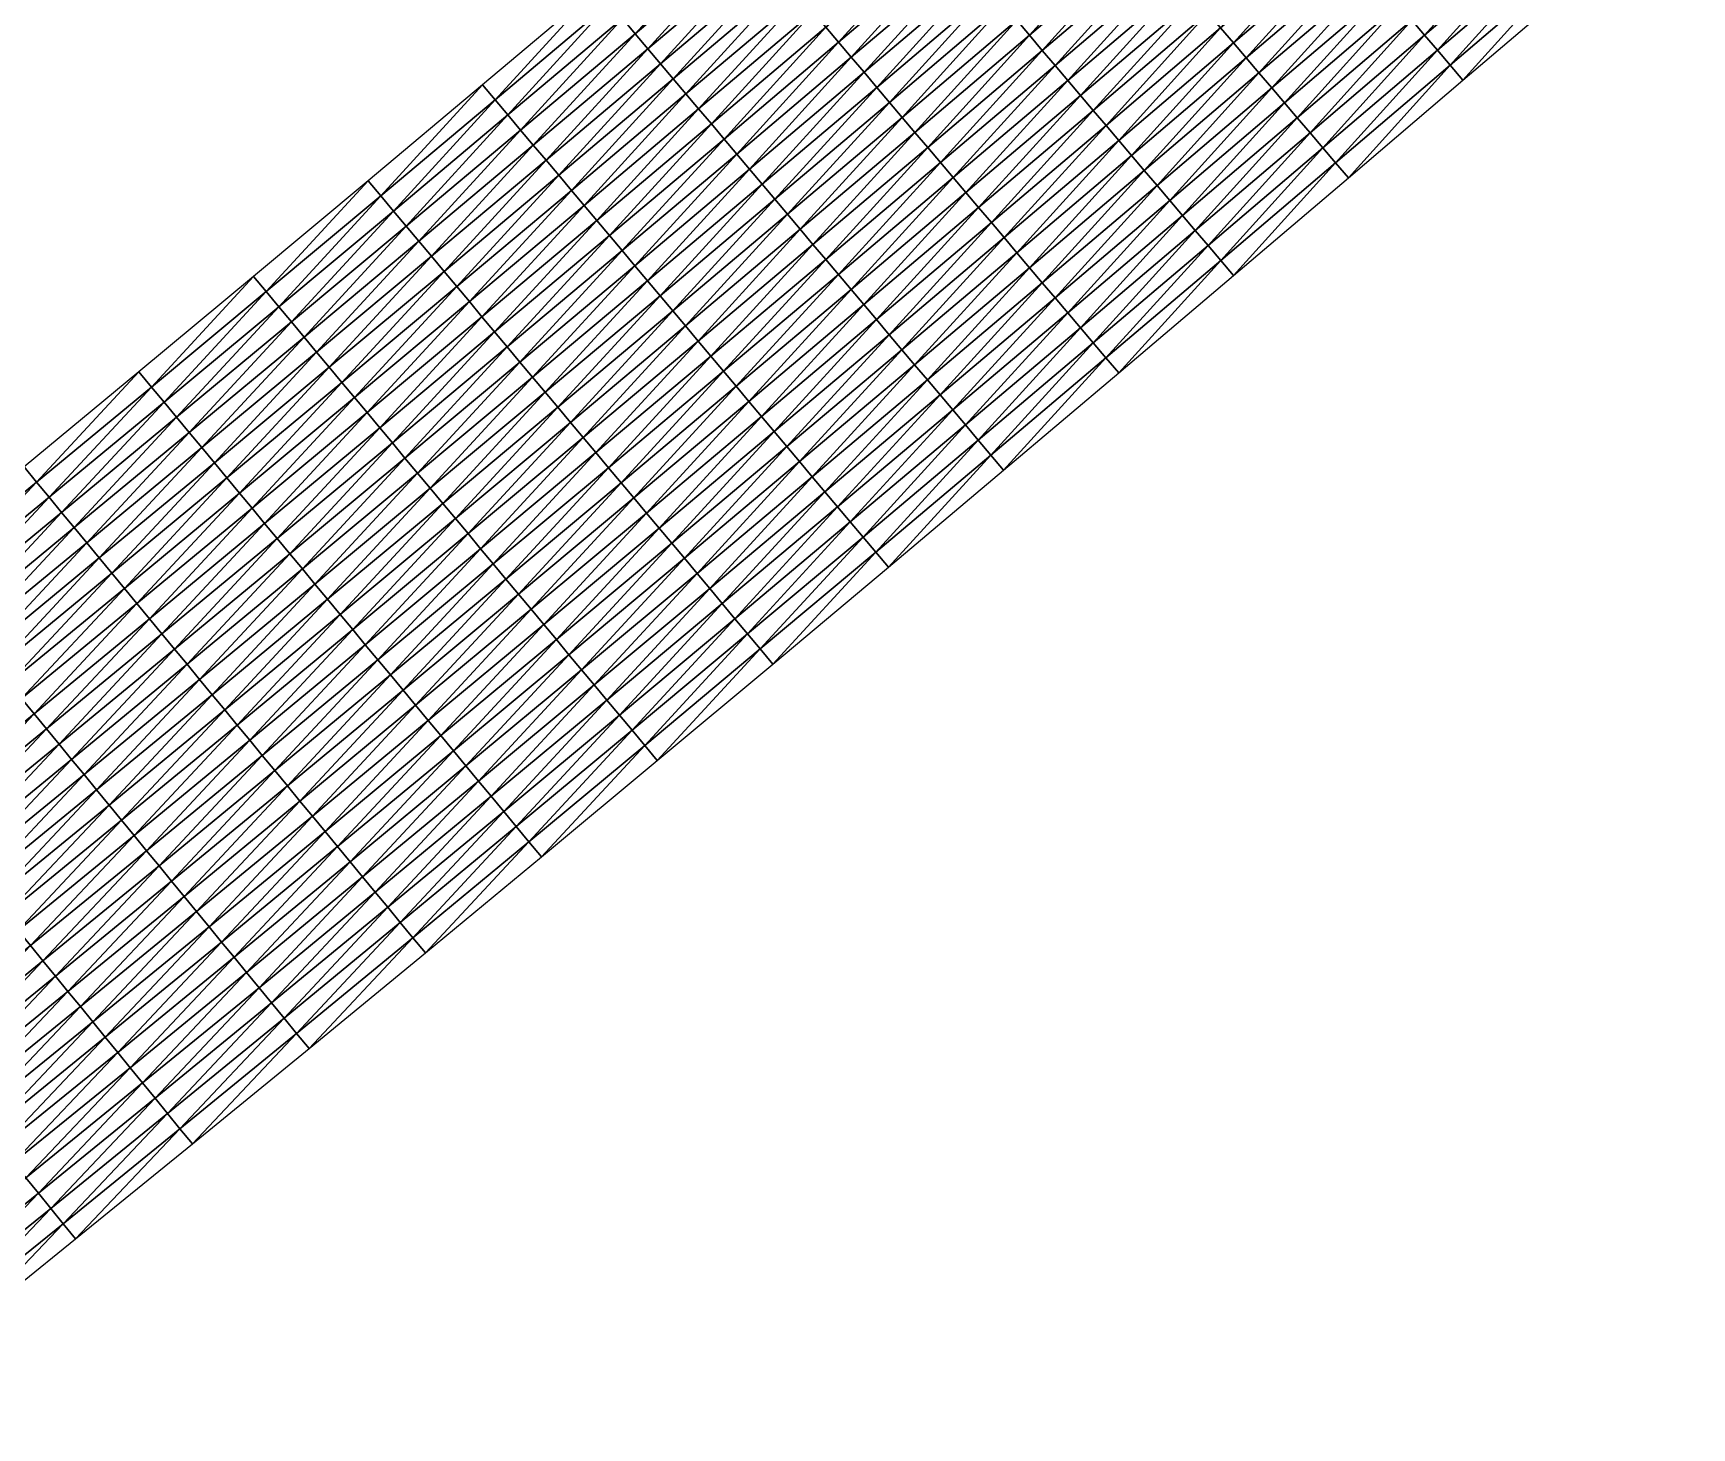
# Model space of a CAD drawing. Header units: metres. Extents: x 479979 to 482619, y 6959976 to 6961524.
# Drawn here: x 482404.2 to 482572.6, y 6961279.2 to 6961420.8 of the extents above; entities that cross this region are included whole.
import ezdxf

# ---------------------------------------------------------------- set-up
doc = ezdxf.new("R2010")
doc.units = ezdxf.units.M

msp = doc.modelspace()

# ---------------------------------------------------------------- meshes
at = {"layer": 'WORKING_PLATFORM_TOP'}
mesh = msp.add_polyface(dxfattribs=at)
corners = [(482458.841, 6961404.875, 9.422), (482470.469, 6961414.67, 9.456), (482469.179, 6961416.199, 9.463), (482457.554, 6961406.406, 9.429), (482467.889, 6961417.727, 9.47), (482456.267, 6961407.937, 9.436), (482466.599, 6961419.255, 9.478), (482454.98, 6961409.468, 9.443), (482465.309, 6961420.784, 9.485), (482453.693, 6961410.999, 9.451), (482464.019, 6961422.312, 9.492), (482452.406, 6961412.529, 9.458), (482462.729, 6961423.841, 9.5), (482451.119, 6961414.06, 9.465), (482461.439, 6961425.369, 9.507), (482449.832, 6961415.591, 9.473), (482478.208, 6961405.5, 9.891), (482489.84, 6961415.334, 9.904), (482488.547, 6961416.86, 9.864), (482476.918, 6961407.028, 9.851), (482487.255, 6961418.386, 9.824), (482475.628, 6961408.557, 9.811), (482485.962, 6961419.912, 9.784), (482474.339, 6961410.085, 9.771), (482484.67, 6961421.438, 9.744), (482473.049, 6961411.613, 9.731), (482483.377, 6961422.965, 9.48), (482471.759, 6961413.142, 9.448), (482482.085, 6961424.491, 9.488), (482480.792, 6961426.017, 9.495), (482479.5, 6961427.543, 9.502), (482478.207, 6961429.07, 9.51), (482476.915, 6961430.596, 9.517), (482475.622, 6961432.122, 9.525), (482474.33, 6961433.648, 9.532), (482473.037, 6961435.175, 9.539), (482496.28, 6961431.287, 9.757), (482494.986, 6961432.811, 9.51), (482493.691, 6961434.335, 9.517), (482492.396, 6961435.859, 9.525), (482491.101, 6961437.384, 9.532), (482489.806, 6961438.908, 9.54), (482488.512, 6961440.432, 9.547), (482487.217, 6961441.956, 9.555), (482485.922, 6961443.481, 9.562)]
mesh.append_faces([[corners[k] for k in face] for face in [(0, 1, 2), (3, 2, 4), (5, 4, 6), (5, 6, 7), (7, 6, 8), (7, 8, 9), (9, 8, 10), (9, 10, 11), (11, 10, 12), (11, 12, 13), (13, 12, 14), (13, 14, 15), (16, 17, 18), (19, 18, 20), (21, 20, 22), (21, 22, 23), (23, 22, 24), (23, 24, 25), (25, 24, 26), (25, 26, 27), (27, 26, 28), (27, 28, 1), (1, 28, 29), (1, 29, 2), (2, 29, 30), (2, 30, 4), (4, 30, 31), (4, 31, 6), (6, 31, 32), (6, 32, 8), (8, 32, 33), (8, 33, 10), (10, 33, 34), (10, 34, 12), (12, 34, 35), (12, 35, 14), (22, 36, 24), (24, 37, 26), (26, 38, 28), (28, 38, 39), (28, 39, 29), (29, 39, 40), (29, 40, 30), (30, 40, 41), (30, 41, 31), (31, 41, 42), (31, 42, 32), (32, 42, 43), (32, 43, 33), (33, 44, 34)]])
mesh = msp.add_polyface(dxfattribs=at)
corners = [(482502.765, 6961400.071, 9.744), (482514.408, 6961409.947, 9.757), (482513.113, 6961411.471, 9.797), (482501.472, 6961401.597, 9.784), (482511.818, 6961412.995, 9.837), (482500.18, 6961403.124, 9.824), (482510.524, 6961414.519, 9.877), (482498.887, 6961404.65, 9.864), (482509.229, 6961416.044, 9.917), (482497.595, 6961406.176, 9.899), (482507.934, 6961417.568, 9.935), (482496.302, 6961407.702, 9.906), (482506.639, 6961419.092, 9.943), (482495.01, 6961409.229, 9.914), (482505.344, 6961420.617, 9.95), (482493.717, 6961410.755, 9.921), (482504.049, 6961422.141, 9.958), (482492.425, 6961412.281, 9.928), (482502.755, 6961423.665, 9.957), (482491.132, 6961413.807, 9.936), (482501.46, 6961425.189, 9.917), (482489.84, 6961415.334, 9.904), (482500.165, 6961426.714, 9.877), (482488.547, 6961416.86, 9.864), (482498.87, 6961428.238, 9.837), (482487.255, 6961418.386, 9.824), (482497.575, 6961429.762, 9.797), (482485.962, 6961419.912, 9.784), (482496.28, 6961431.287, 9.757), (482484.67, 6961421.438, 9.744), (482494.986, 6961432.811, 9.51), (482483.377, 6961422.965, 9.48), (482493.691, 6961434.335, 9.517), (482522.147, 6961424.407, 9.889), (482520.851, 6961425.93, 9.929), (482519.554, 6961427.452, 9.962), (482518.257, 6961428.975, 9.97), (482516.96, 6961430.497, 9.977), (482515.663, 6961432.02, 9.985), (482514.366, 6961433.543, 9.969), (482513.069, 6961435.065, 9.929), (482511.773, 6961436.588, 9.889), (482510.476, 6961438.11, 9.849), (482509.179, 6961439.633, 9.809), (482507.882, 6961441.155, 9.769), (482506.585, 6961442.678, 9.537), (482505.288, 6961444.2, 9.545)]
mesh.append_faces([[corners[k] for k in face] for face in [(0, 1, 2), (3, 2, 4), (5, 4, 6), (5, 6, 7), (7, 6, 8), (7, 8, 9), (9, 8, 10), (9, 10, 11), (11, 10, 12), (11, 12, 13), (13, 12, 14), (13, 14, 15), (15, 14, 16), (15, 16, 17), (17, 16, 18), (17, 18, 19), (19, 18, 20), (19, 20, 21), (21, 20, 22), (21, 22, 23), (23, 22, 24), (23, 24, 25), (25, 24, 26), (25, 26, 27), (27, 26, 28), (29, 28, 30), (31, 30, 32), (4, 33, 6), (6, 34, 8), (8, 35, 10), (10, 35, 36), (10, 36, 12), (12, 36, 37), (12, 37, 14), (14, 37, 38), (14, 38, 16), (16, 38, 39), (16, 39, 18), (18, 39, 40), (18, 40, 20), (20, 40, 41), (20, 41, 22), (22, 41, 42), (22, 42, 24), (24, 42, 43), (24, 43, 26), (26, 43, 44), (26, 44, 28), (28, 45, 30), (30, 46, 32)]])
mesh = msp.add_polyface(dxfattribs=at)
corners = [(482514.398, 6961386.335, 9.302), (482526.061, 6961396.228, 9.331), (482524.767, 6961397.752, 9.338), (482513.105, 6961387.861, 9.31), (482523.472, 6961399.277, 9.346), (482511.813, 6961389.387, 9.317), (482522.177, 6961400.801, 9.353), (482510.52, 6961390.914, 9.325), (482520.882, 6961402.325, 9.361), (482509.228, 6961392.44, 9.332), (482519.587, 6961403.849, 9.368), (482507.935, 6961393.966, 9.34), (482518.292, 6961405.374, 9.376), (482536.413, 6961407.659, 9.364), (482535.116, 6961409.182, 9.372), (482533.819, 6961410.704, 9.38), (482532.522, 6961412.227, 9.387), (482531.225, 6961413.749, 9.395), (482529.929, 6961415.272, 9.402), (482528.632, 6961416.794, 9.41), (482516.998, 6961406.898, 9.383), (482527.335, 6961418.317, 9.417), (482515.703, 6961408.422, 9.391), (482526.038, 6961419.84, 9.769), (482514.408, 6961409.947, 9.757), (482524.741, 6961421.362, 9.809), (482513.113, 6961411.471, 9.797), (482523.444, 6961422.885, 9.849), (482511.818, 6961412.995, 9.837), (482522.147, 6961424.407, 9.889), (482510.524, 6961414.519, 9.877), (482520.851, 6961425.93, 9.929), (482509.229, 6961416.044, 9.917), (482519.554, 6961427.452, 9.962), (482538.955, 6961428.227, 9.441), (482537.656, 6961429.748, 9.781), (482536.358, 6961431.269, 9.821), (482535.059, 6961432.79, 9.861), (482533.761, 6961434.311, 9.901), (482532.462, 6961435.832, 9.941), (482531.163, 6961437.353, 9.981), (482529.865, 6961438.874, 9.994), (482518.257, 6961428.975, 9.97), (482528.566, 6961440.395, 10.002), (482516.96, 6961430.497, 9.977), (482527.267, 6961441.916, 10.009), (482515.663, 6961432.02, 9.985), (482525.969, 6961443.437, 9.981), (482514.366, 6961433.543, 9.969), (482524.67, 6961444.958, 9.941), (482513.069, 6961435.065, 9.929)]
mesh.append_faces([[corners[k] for k in face] for face in [(0, 1, 2), (0, 2, 3), (3, 2, 4), (3, 4, 5), (5, 4, 6), (7, 6, 8), (9, 8, 10), (11, 10, 12), (1, 13, 2), (2, 14, 4), (4, 14, 15), (4, 15, 6), (6, 15, 16), (6, 16, 8), (8, 16, 17), (8, 17, 10), (10, 17, 18), (10, 18, 12), (12, 18, 19), (12, 19, 20), (20, 19, 21), (20, 21, 22), (22, 21, 23), (22, 23, 24), (24, 23, 25), (24, 25, 26), (26, 25, 27), (26, 27, 28), (28, 27, 29), (30, 29, 31), (32, 31, 33), (19, 34, 21), (21, 35, 23), (23, 36, 25), (25, 36, 37), (25, 37, 27), (27, 37, 38), (27, 38, 29), (29, 38, 39), (29, 39, 31), (31, 39, 40), (31, 40, 33), (33, 40, 41), (33, 41, 42), (42, 41, 43), (42, 43, 44), (44, 43, 45), (44, 45, 46), (46, 47, 48), (48, 49, 50)]])
mesh = msp.add_polyface(dxfattribs=at)
corners = [(482526.061, 6961396.228, 9.331), (482537.71, 6961406.137, 9.357), (482536.413, 6961407.659, 9.364), (482524.767, 6961397.752, 9.338), (482535.116, 6961409.182, 9.372), (482549.344, 6961416.058, 9.381), (482548.046, 6961417.579, 9.388), (482546.747, 6961419.101, 9.396), (482545.448, 6961420.622, 9.403), (482533.819, 6961410.704, 9.38), (482544.15, 6961422.143, 9.411), (482532.522, 6961412.227, 9.387), (482542.851, 6961423.664, 9.419), (482531.225, 6961413.749, 9.395), (482541.552, 6961425.185, 9.426), (482529.929, 6961415.272, 9.402), (482540.254, 6961426.706, 9.434), (482528.632, 6961416.794, 9.41), (482538.955, 6961428.227, 9.441), (482527.335, 6961418.317, 9.417), (482537.656, 6961429.748, 9.781), (482526.038, 6961419.84, 9.769), (482536.358, 6961431.269, 9.821), (482560.966, 6961425.991, 9.402), (482559.666, 6961427.511, 9.41), (482558.366, 6961429.03, 9.417), (482557.065, 6961430.55, 9.425), (482555.765, 6961432.07, 9.433), (482554.465, 6961433.59, 9.44), (482553.165, 6961435.11, 9.448), (482551.865, 6961436.629, 9.455), (482550.565, 6961438.149, 9.463), (482549.265, 6961439.669, 9.792), (482547.965, 6961441.189, 9.832), (482546.664, 6961442.708, 9.872), (482535.059, 6961432.79, 9.861), (482545.364, 6961444.228, 9.912), (482533.761, 6961434.311, 9.901), (482572.576, 6961435.932, 9.421), (482571.275, 6961437.451, 9.429), (482569.974, 6961438.969, 9.436), (482568.672, 6961440.488, 9.444), (482567.371, 6961442.007, 9.452), (482566.07, 6961443.525, 9.459)]
mesh.append_faces([[corners[k] for k in face] for face in [(0, 1, 2), (3, 2, 4), (1, 5, 6), (1, 6, 2), (2, 6, 7), (2, 7, 4), (4, 7, 8), (4, 8, 9), (9, 8, 10), (9, 10, 11), (11, 10, 12), (11, 12, 13), (13, 12, 14), (13, 14, 15), (15, 14, 16), (15, 16, 17), (17, 16, 18), (19, 18, 20), (21, 20, 22), (5, 23, 24), (5, 24, 6), (6, 24, 25), (6, 25, 7), (7, 25, 26), (7, 26, 8), (8, 26, 27), (8, 27, 10), (10, 27, 28), (10, 28, 12), (12, 28, 29), (12, 29, 14), (14, 29, 30), (14, 30, 16), (16, 30, 31), (16, 31, 18), (18, 31, 32), (18, 32, 20), (20, 32, 33), (20, 33, 22), (22, 34, 35), (35, 36, 37), (23, 38, 39), (23, 39, 24), (24, 39, 40), (24, 40, 25), (25, 40, 41), (25, 41, 26), (26, 41, 42), (26, 42, 27), (27, 43, 28)]])
mesh = msp.add_polyface(dxfattribs=at)
corners = [(482456.189, 6961384.374, 9.834), (482467.851, 6961394.16, 9.87), (482466.564, 6961395.69, 9.877), (482454.905, 6961385.908, 9.842), (482465.277, 6961397.221, 9.837), (482453.621, 6961387.441, 9.823), (482463.99, 6961398.752, 9.797), (482452.337, 6961388.975, 9.783), (482462.703, 6961400.283, 9.757), (482451.053, 6961390.508, 9.743), (482461.416, 6961401.814, 9.717), (482449.769, 6961392.041, 9.703), (482460.128, 6961403.344, 9.414), (482448.485, 6961393.575, 9.378), (482458.841, 6961404.875, 9.422), (482447.201, 6961395.108, 9.385), (482457.554, 6961406.406, 9.429), (482445.917, 6961396.642, 9.393), (482456.267, 6961407.937, 9.436), (482475.574, 6961384.975, 9.827), (482487.238, 6961394.801, 9.851), (482485.948, 6961396.329, 9.867), (482474.287, 6961386.506, 9.834), (482484.658, 6961397.858, 9.875), (482472.999, 6961388.036, 9.841), (482483.368, 6961399.386, 9.882), (482471.712, 6961389.567, 9.848), (482482.078, 6961400.915, 9.89), (482470.425, 6961391.098, 9.856), (482480.788, 6961402.443, 9.897), (482469.138, 6961392.629, 9.863), (482479.498, 6961403.971, 9.904), (482478.208, 6961405.5, 9.891), (482476.918, 6961407.028, 9.851), (482475.628, 6961408.557, 9.811), (482474.339, 6961410.085, 9.771), (482473.049, 6961411.613, 9.731), (482471.759, 6961413.142, 9.448), (482470.469, 6961414.67, 9.456), (482469.179, 6961416.199, 9.463), (482467.889, 6961417.727, 9.47), (482497.595, 6961406.176, 9.899), (482496.302, 6961407.702, 9.906), (482495.01, 6961409.229, 9.914), (482493.717, 6961410.755, 9.921), (482492.425, 6961412.281, 9.928), (482491.132, 6961413.807, 9.936), (482489.84, 6961415.334, 9.904), (482488.547, 6961416.86, 9.864), (482487.255, 6961418.386, 9.824)]
mesh.append_faces([[corners[k] for k in face] for face in [(0, 1, 2), (3, 2, 4), (5, 4, 6), (5, 6, 7), (7, 6, 8), (7, 8, 9), (9, 8, 10), (9, 10, 11), (11, 10, 12), (13, 12, 14), (15, 14, 16), (17, 16, 18), (19, 20, 21), (22, 21, 23), (24, 23, 25), (24, 25, 26), (26, 25, 27), (26, 27, 28), (28, 27, 29), (28, 29, 30), (30, 29, 31), (30, 31, 1), (1, 31, 32), (1, 32, 2), (2, 32, 33), (2, 33, 4), (4, 33, 34), (4, 34, 6), (6, 34, 35), (6, 35, 8), (8, 35, 36), (8, 36, 10), (10, 36, 37), (10, 37, 12), (12, 37, 38), (12, 38, 14), (14, 39, 16), (16, 40, 18), (20, 41, 21), (21, 42, 23), (23, 43, 25), (25, 44, 27), (27, 44, 45), (27, 45, 29), (29, 45, 46), (29, 46, 31), (31, 46, 47), (31, 47, 32), (32, 48, 33), (33, 49, 34)]])
mesh = msp.add_polyface(dxfattribs=at)
corners = [(482423.878, 6961375.667, 9.306), (482435.547, 6961385.372, 9.347), (482434.267, 6961386.908, 9.354), (482422.601, 6961377.206, 9.314), (482432.986, 6961388.444, 9.361), (482421.324, 6961378.746, 9.321), (482431.706, 6961389.98, 9.368), (482420.047, 6961380.285, 9.328), (482430.425, 6961391.517, 9.376), (482418.77, 6961381.824, 9.335), (482429.144, 6961393.053, 9.383), (482417.493, 6961383.364, 9.342), (482427.864, 6961394.589, 9.39), (482416.216, 6961384.903, 9.349), (482426.583, 6961396.125, 9.397), (482414.939, 6961386.442, 9.357), (482443.231, 6961376.154, 9.803), (482454.905, 6961385.908, 9.842), (482453.621, 6961387.441, 9.823), (482441.95, 6961377.69, 9.809), (482452.337, 6961388.975, 9.783), (482440.67, 6961379.227, 9.769), (482451.053, 6961390.508, 9.743), (482439.389, 6961380.763, 9.729), (482449.769, 6961392.041, 9.703), (482438.109, 6961382.299, 9.689), (482448.485, 6961393.575, 9.378), (482436.828, 6961383.835, 9.34), (482447.201, 6961395.108, 9.385), (482445.917, 6961396.642, 9.393), (482444.633, 6961398.175, 9.4), (482443.349, 6961399.709, 9.407), (482442.065, 6961401.242, 9.414), (482440.781, 6961402.775, 9.422), (482439.497, 6961404.309, 9.429), (482438.213, 6961405.842, 9.436), (482460.128, 6961403.344, 9.414), (482458.841, 6961404.875, 9.422), (482457.554, 6961406.406, 9.429), (482456.267, 6961407.937, 9.436), (482454.98, 6961409.468, 9.443), (482453.693, 6961410.999, 9.451), (482452.406, 6961412.529, 9.458), (482451.119, 6961414.06, 9.465), (482449.832, 6961415.591, 9.473)]
mesh.append_faces([[corners[k] for k in face] for face in [(0, 1, 2), (3, 2, 4), (5, 4, 6), (5, 6, 7), (7, 6, 8), (7, 8, 9), (9, 8, 10), (9, 10, 11), (11, 10, 12), (11, 12, 13), (13, 12, 14), (13, 14, 15), (16, 17, 18), (19, 18, 20), (21, 20, 22), (21, 22, 23), (23, 22, 24), (23, 24, 25), (25, 24, 26), (25, 26, 27), (27, 26, 28), (27, 28, 1), (1, 28, 29), (1, 29, 2), (2, 29, 30), (2, 30, 4), (4, 30, 31), (4, 31, 6), (6, 31, 32), (6, 32, 8), (8, 32, 33), (8, 33, 10), (10, 33, 34), (10, 34, 12), (12, 34, 35), (12, 35, 14), (24, 36, 26), (26, 37, 28), (28, 38, 29), (29, 39, 30), (30, 39, 40), (30, 40, 31), (31, 40, 41), (31, 41, 32), (32, 41, 42), (32, 42, 33), (33, 42, 43), (33, 43, 34), (34, 43, 44), (34, 44, 35)]])
mesh = msp.add_polyface(dxfattribs=at)
corners = [(482491.019, 6961366.605, 9.239), (482502.717, 6961376.46, 9.272), (482501.427, 6961377.988, 9.279), (482489.732, 6961368.136, 9.246), (482500.137, 6961379.517, 9.286), (482488.445, 6961369.667, 9.253), (482498.847, 6961381.045, 9.294), (482487.157, 6961371.197, 9.261), (482497.557, 6961382.574, 9.301), (482485.87, 6961372.728, 9.268), (482496.268, 6961384.102, 9.309), (482484.583, 6961374.259, 9.275), (482494.978, 6961385.63, 9.316), (482483.296, 6961375.79, 9.283), (482493.688, 6961387.159, 9.323), (482514.398, 6961386.335, 9.302), (482513.105, 6961387.861, 9.31), (482511.813, 6961389.387, 9.317), (482510.52, 6961390.914, 9.325), (482509.228, 6961392.44, 9.332), (482507.935, 6961393.966, 9.34), (482506.643, 6961395.492, 9.347), (482505.35, 6961397.019, 9.354), (482504.058, 6961398.545, 9.362), (482492.398, 6961388.687, 9.331), (482502.765, 6961400.071, 9.744), (482491.108, 6961390.216, 9.731), (482501.472, 6961401.597, 9.784), (482489.818, 6961391.744, 9.771), (482500.18, 6961403.124, 9.824), (482488.528, 6961393.272, 9.811), (482498.887, 6961404.65, 9.864), (482487.238, 6961394.801, 9.851), (482497.595, 6961406.176, 9.899), (482485.948, 6961396.329, 9.867), (482496.302, 6961407.702, 9.906), (482484.658, 6961397.858, 9.875), (482495.01, 6961409.229, 9.914), (482483.368, 6961399.386, 9.882), (482493.717, 6961410.755, 9.921), (482522.177, 6961400.801, 9.353), (482520.882, 6961402.325, 9.361), (482519.587, 6961403.849, 9.368), (482518.292, 6961405.374, 9.376), (482516.998, 6961406.898, 9.383), (482515.703, 6961408.422, 9.391), (482514.408, 6961409.947, 9.757), (482513.113, 6961411.471, 9.797), (482511.818, 6961412.995, 9.837)]
mesh.append_faces([[corners[k] for k in face] for face in [(0, 1, 2), (0, 2, 3), (3, 2, 4), (3, 4, 5), (5, 4, 6), (5, 6, 7), (7, 6, 8), (9, 8, 10), (11, 10, 12), (13, 12, 14), (1, 15, 16), (1, 16, 2), (2, 16, 17), (2, 17, 4), (4, 17, 18), (4, 18, 6), (6, 18, 19), (6, 19, 8), (8, 19, 20), (8, 20, 10), (10, 20, 21), (10, 21, 12), (12, 21, 22), (12, 22, 14), (14, 22, 23), (14, 23, 24), (24, 23, 25), (24, 25, 26), (26, 25, 27), (26, 27, 28), (28, 27, 29), (28, 29, 30), (30, 29, 31), (30, 31, 32), (32, 31, 33), (34, 33, 35), (36, 35, 37), (38, 37, 39), (17, 40, 18), (18, 41, 19), (19, 42, 20), (20, 43, 21), (21, 43, 44), (21, 44, 22), (22, 44, 45), (22, 45, 23), (23, 45, 46), (23, 46, 25), (25, 47, 27), (27, 48, 29)]])
mesh = msp.add_polyface(dxfattribs=at)
corners = [(482453.476, 6961363.864, 9.746), (482465.177, 6961373.64, 9.783), (482463.893, 6961375.174, 9.791), (482452.195, 6961365.4, 9.753), (482462.609, 6961376.707, 9.798), (482450.915, 6961366.937, 9.76), (482461.325, 6961378.241, 9.805), (482449.634, 6961368.473, 9.767), (482460.041, 6961379.774, 9.813), (482448.354, 6961370.009, 9.775), (482458.757, 6961381.308, 9.82), (482447.073, 6961371.545, 9.782), (482457.473, 6961382.841, 9.827), (482445.792, 6961373.082, 9.789), (482456.189, 6961384.374, 9.834), (482472.881, 6961364.44, 9.24), (482484.583, 6961374.259, 9.275), (482483.296, 6961375.79, 9.283), (482471.597, 6961365.973, 9.247), (482482.009, 6961377.321, 9.29), (482470.313, 6961367.507, 9.254), (482480.722, 6961378.852, 9.297), (482469.029, 6961369.04, 9.262), (482479.435, 6961380.382, 9.717), (482467.745, 6961370.574, 9.703), (482478.148, 6961381.913, 9.757), (482466.461, 6961372.107, 9.743), (482476.861, 6961383.444, 9.797), (482475.574, 6961384.975, 9.827), (482474.287, 6961386.506, 9.834), (482472.999, 6961388.036, 9.841), (482471.712, 6961389.567, 9.848), (482470.425, 6961391.098, 9.856), (482469.138, 6961392.629, 9.863), (482467.851, 6961394.16, 9.87), (482466.564, 6961395.69, 9.877), (482454.905, 6961385.908, 9.842), (482465.277, 6961397.221, 9.837), (482453.621, 6961387.441, 9.823), (482487.157, 6961371.197, 9.261), (482497.557, 6961382.574, 9.301), (482485.87, 6961372.728, 9.268), (482496.268, 6961384.102, 9.309), (482494.978, 6961385.63, 9.316), (482493.688, 6961387.159, 9.323), (482492.398, 6961388.687, 9.331), (482491.108, 6961390.216, 9.731), (482489.818, 6961391.744, 9.771), (482488.528, 6961393.272, 9.811), (482487.238, 6961394.801, 9.851), (482485.948, 6961396.329, 9.867), (482484.658, 6961397.858, 9.875)]
mesh.append_faces([[corners[k] for k in face] for face in [(0, 1, 2), (3, 2, 4), (5, 4, 6), (5, 6, 7), (7, 6, 8), (9, 8, 10), (11, 10, 12), (13, 12, 14), (15, 16, 17), (18, 17, 19), (20, 19, 21), (20, 21, 22), (22, 21, 23), (22, 23, 24), (24, 23, 25), (24, 25, 26), (26, 25, 27), (26, 27, 1), (1, 27, 28), (1, 28, 2), (2, 28, 29), (2, 29, 4), (4, 29, 30), (4, 30, 6), (6, 30, 31), (6, 31, 8), (8, 31, 32), (8, 32, 10), (10, 32, 33), (10, 33, 12), (12, 33, 34), (12, 34, 14), (14, 35, 36), (36, 37, 38), (39, 40, 41), (41, 42, 16), (16, 43, 17), (17, 44, 19), (19, 44, 45), (19, 45, 21), (21, 45, 46), (21, 46, 23), (23, 46, 47), (23, 47, 25), (25, 47, 48), (25, 48, 27), (27, 48, 49), (27, 49, 28), (28, 50, 29), (29, 51, 30)]])
mesh = msp.add_polyface(dxfattribs=at)
corners = [(482419.831, 6961356.742, 9.721), (482431.54, 6961366.432, 9.763), (482430.263, 6961367.971, 9.77), (482418.558, 6961358.285, 9.728), (482428.986, 6961369.51, 9.754), (482417.285, 6961359.827, 9.735), (482427.709, 6961371.049, 9.714), (482416.012, 6961361.37, 9.698), (482426.432, 6961372.589, 9.674), (482414.739, 6961362.912, 9.658), (482425.155, 6961374.128, 9.299), (482413.466, 6961364.455, 9.257), (482423.878, 6961375.667, 9.306), (482412.192, 6961365.997, 9.264), (482422.601, 6961377.206, 9.314), (482410.919, 6961367.54, 9.271), (482421.324, 6961378.746, 9.321), (482409.646, 6961369.082, 9.278), (482420.047, 6961380.285, 9.328), (482408.373, 6961370.625, 9.285), (482418.77, 6961381.824, 9.335), (482440.479, 6961355.657, 9.713), (482452.195, 6961365.4, 9.753), (482450.915, 6961366.937, 9.76), (482439.202, 6961357.196, 9.72), (482449.634, 6961368.473, 9.767), (482437.925, 6961358.735, 9.727), (482448.354, 6961370.009, 9.775), (482436.648, 6961360.275, 9.734), (482447.073, 6961371.545, 9.782), (482435.371, 6961361.814, 9.742), (482445.792, 6961373.082, 9.789), (482434.094, 6961363.353, 9.749), (482444.512, 6961374.618, 9.796), (482432.817, 6961364.892, 9.756), (482443.231, 6961376.154, 9.803), (482441.95, 6961377.69, 9.809), (482440.67, 6961379.227, 9.769), (482439.389, 6961380.763, 9.729), (482438.109, 6961382.299, 9.689), (482436.828, 6961383.835, 9.34), (482435.547, 6961385.372, 9.347), (482434.267, 6961386.908, 9.354), (482432.986, 6961388.444, 9.361), (482460.041, 6961379.774, 9.813), (482458.757, 6961381.308, 9.82), (482457.473, 6961382.841, 9.827), (482456.189, 6961384.374, 9.834), (482454.905, 6961385.908, 9.842), (482453.621, 6961387.441, 9.823), (482452.337, 6961388.975, 9.783)]
mesh.append_faces([[corners[k] for k in face] for face in [(0, 1, 2), (3, 2, 4), (3, 4, 5), (5, 4, 6), (5, 6, 7), (7, 6, 8), (7, 8, 9), (9, 8, 10), (9, 10, 11), (11, 10, 12), (11, 12, 13), (13, 12, 14), (13, 14, 15), (15, 14, 16), (17, 16, 18), (19, 18, 20), (21, 22, 23), (24, 23, 25), (26, 25, 27), (26, 27, 28), (28, 27, 29), (28, 29, 30), (30, 29, 31), (30, 31, 32), (32, 31, 33), (32, 33, 34), (34, 33, 35), (34, 35, 1), (1, 35, 36), (1, 36, 2), (2, 36, 37), (2, 37, 4), (4, 37, 38), (4, 38, 6), (6, 38, 39), (6, 39, 8), (8, 39, 40), (8, 40, 10), (10, 40, 41), (10, 41, 12), (12, 42, 14), (14, 43, 16), (25, 44, 27), (27, 45, 29), (29, 46, 31), (31, 47, 33), (33, 47, 48), (33, 48, 35), (35, 49, 36), (36, 50, 37)]])
mesh = msp.add_polyface(dxfattribs=at)
corners = [(482393.824, 6961340.572, 9.645), (482405.565, 6961350.181, 9.691), (482404.296, 6961351.727, 9.683), (482392.56, 6961342.121, 9.652), (482403.027, 6961353.272, 9.643), (482391.295, 6961343.671, 9.626), (482401.758, 6961354.818, 9.212), (482390.031, 6961345.22, 9.166), (482400.489, 6961356.364, 9.219), (482388.766, 6961346.77, 9.173), (482399.22, 6961357.91, 9.227), (482387.502, 6961348.32, 9.18), (482397.951, 6961359.456, 9.234), (482386.237, 6961349.869, 9.187), (482396.682, 6961361.002, 9.241), (482384.973, 6961351.419, 9.194), (482395.413, 6961362.548, 9.248), (482383.708, 6961352.968, 9.202), (482394.144, 6961364.094, 9.255), (482411.909, 6961342.451, 9.655), (482422.377, 6961353.657, 9.707), (482410.64, 6961343.997, 9.662), (482421.104, 6961355.2, 9.714), (482409.371, 6961345.543, 9.67), (482419.831, 6961356.742, 9.721), (482408.102, 6961347.089, 9.677), (482418.558, 6961358.285, 9.728), (482406.833, 6961348.635, 9.684), (482417.285, 6961359.827, 9.735), (482416.012, 6961361.37, 9.698), (482414.739, 6961362.912, 9.658), (482413.466, 6961364.455, 9.257), (482412.192, 6961365.997, 9.264), (482410.919, 6961367.54, 9.271), (482409.646, 6961369.082, 9.278), (482408.373, 6961370.625, 9.285), (482407.1, 6961372.167, 9.292), (482405.827, 6961373.71, 9.3), (482404.554, 6961375.252, 9.307), (482392.875, 6961365.64, 9.262), (482403.281, 6961376.795, 9.314), (482391.607, 6961367.186, 9.269), (482421.324, 6961378.746, 9.321), (482420.047, 6961380.285, 9.328), (482418.77, 6961381.824, 9.335), (482417.493, 6961383.364, 9.342), (482416.216, 6961384.903, 9.349), (482414.939, 6961386.442, 9.357)]
mesh.append_faces([[corners[k] for k in face] for face in [(0, 1, 2), (3, 2, 4), (5, 4, 6), (5, 6, 7), (7, 6, 8), (7, 8, 9), (9, 8, 10), (9, 10, 11), (11, 10, 12), (11, 12, 13), (13, 12, 14), (15, 14, 16), (17, 16, 18), (19, 20, 21), (21, 22, 23), (23, 24, 25), (25, 26, 27), (27, 26, 28), (27, 28, 1), (1, 28, 29), (1, 29, 2), (2, 29, 30), (2, 30, 4), (4, 30, 31), (4, 31, 6), (6, 31, 32), (6, 32, 8), (8, 32, 33), (8, 33, 10), (10, 33, 34), (10, 34, 12), (12, 34, 35), (12, 35, 14), (14, 35, 36), (14, 36, 16), (16, 36, 37), (16, 37, 18), (18, 37, 38), (18, 38, 39), (39, 38, 40), (39, 40, 41), (33, 42, 34), (34, 43, 35), (35, 44, 36), (36, 44, 45), (36, 45, 37), (37, 45, 46), (37, 46, 38), (38, 46, 47), (38, 47, 40)]])
mesh = msp.add_polyface(dxfattribs=at)
corners = [(482455.802, 6961337.186, 9.126), (482467.563, 6961346.966, 9.166), (482466.282, 6961348.502, 9.173), (482454.526, 6961338.725, 9.134), (482465.001, 6961350.038, 9.18), (482453.249, 6961340.264, 9.141), (482463.721, 6961351.574, 9.188), (482451.972, 6961341.803, 9.148), (482462.44, 6961353.11, 9.195), (482450.695, 6961343.343, 9.155), (482461.16, 6961354.647, 9.202), (482449.418, 6961344.882, 9.162), (482459.879, 6961356.183, 9.209), (482448.141, 6961346.421, 9.17), (482458.598, 6961357.719, 9.217), (482446.864, 6961347.96, 9.177), (482457.318, 6961359.255, 9.224), (482445.587, 6961349.5, 9.184), (482456.037, 6961360.792, 9.689), (482479.301, 6961356.773, 9.203), (482478.017, 6961358.306, 9.211), (482476.733, 6961359.84, 9.218), (482475.449, 6961361.373, 9.225), (482474.165, 6961362.906, 9.233), (482472.881, 6961364.44, 9.24), (482471.597, 6961365.973, 9.247), (482470.313, 6961367.507, 9.254), (482469.029, 6961369.04, 9.262), (482467.745, 6961370.574, 9.703), (482466.461, 6961372.107, 9.743), (482454.757, 6961362.328, 9.729), (482465.177, 6961373.64, 9.783), (482453.476, 6961363.864, 9.746), (482463.893, 6961375.174, 9.791), (482452.195, 6961365.4, 9.753), (482462.609, 6961376.707, 9.798), (482450.915, 6961366.937, 9.76), (482491.019, 6961366.605, 9.239), (482489.732, 6961368.136, 9.246), (482488.445, 6961369.667, 9.253), (482487.157, 6961371.197, 9.261), (482485.87, 6961372.728, 9.268), (482484.583, 6961374.259, 9.275), (482483.296, 6961375.79, 9.283), (482482.009, 6961377.321, 9.29)]
mesh.append_faces([[corners[k] for k in face] for face in [(0, 1, 2), (0, 2, 3), (3, 2, 4), (3, 4, 5), (5, 4, 6), (5, 6, 7), (7, 6, 8), (7, 8, 9), (9, 8, 10), (9, 10, 11), (11, 10, 12), (13, 12, 14), (15, 14, 16), (17, 16, 18), (1, 19, 20), (1, 20, 2), (2, 20, 21), (2, 21, 4), (4, 21, 22), (4, 22, 6), (6, 22, 23), (6, 23, 8), (8, 23, 24), (8, 24, 10), (10, 24, 25), (10, 25, 12), (12, 25, 26), (12, 26, 14), (14, 26, 27), (14, 27, 16), (16, 27, 28), (16, 28, 18), (18, 28, 29), (18, 29, 30), (30, 29, 31), (30, 31, 32), (32, 33, 34), (34, 35, 36), (19, 37, 38), (19, 38, 20), (20, 38, 39), (20, 39, 21), (21, 39, 40), (21, 40, 22), (22, 40, 41), (22, 41, 23), (23, 41, 42), (23, 42, 24), (24, 43, 25), (25, 44, 26)]])
mesh = msp.add_polyface(dxfattribs=at)
corners = [(482416.985, 6961336.267, 9.627), (482428.742, 6961345.945, 9.671), (482427.469, 6961347.487, 9.678), (482415.716, 6961337.813, 9.634), (482426.196, 6961349.03, 9.685), (482414.447, 6961339.359, 9.641), (482424.923, 6961350.572, 9.692), (482413.178, 6961340.905, 9.648), (482423.65, 6961352.115, 9.699), (482411.909, 6961342.451, 9.655), (482422.377, 6961353.657, 9.707), (482410.64, 6961343.997, 9.662), (482421.104, 6961355.2, 9.714), (482409.371, 6961345.543, 9.67), (482419.831, 6961356.742, 9.721), (482408.102, 6961347.089, 9.677), (482418.558, 6961358.285, 9.728), (482437.654, 6961335.147, 9.121), (482449.418, 6961344.882, 9.162), (482448.141, 6961346.421, 9.17), (482436.381, 6961336.69, 9.128), (482446.864, 6961347.96, 9.177), (482435.108, 6961338.232, 9.135), (482445.587, 6961349.5, 9.184), (482433.835, 6961339.775, 9.142), (482444.31, 6961351.039, 9.674), (482432.562, 6961341.317, 9.649), (482443.033, 6961352.578, 9.698), (482431.288, 6961342.86, 9.657), (482441.756, 6961354.117, 9.706), (482430.015, 6961344.402, 9.664), (482440.479, 6961355.657, 9.713), (482439.202, 6961357.196, 9.72), (482437.925, 6961358.735, 9.727), (482436.648, 6961360.275, 9.734), (482435.371, 6961361.814, 9.742), (482434.094, 6961363.353, 9.749), (482432.817, 6961364.892, 9.756), (482431.54, 6961366.432, 9.763), (482430.263, 6961367.971, 9.77), (482459.879, 6961356.183, 9.209), (482458.598, 6961357.719, 9.217), (482457.318, 6961359.255, 9.224), (482456.037, 6961360.792, 9.689), (482454.757, 6961362.328, 9.729), (482453.476, 6961363.864, 9.746), (482452.195, 6961365.4, 9.753), (482450.915, 6961366.937, 9.76), (482449.634, 6961368.473, 9.767)]
mesh.append_faces([[corners[k] for k in face] for face in [(0, 1, 2), (3, 2, 4), (3, 4, 5), (5, 4, 6), (5, 6, 7), (7, 6, 8), (7, 8, 9), (9, 8, 10), (11, 10, 12), (13, 12, 14), (15, 14, 16), (17, 18, 19), (20, 19, 21), (22, 21, 23), (22, 23, 24), (24, 23, 25), (24, 25, 26), (26, 25, 27), (26, 27, 28), (28, 27, 29), (28, 29, 30), (30, 29, 31), (30, 31, 1), (1, 31, 32), (1, 32, 2), (2, 32, 33), (2, 33, 4), (4, 33, 34), (4, 34, 6), (6, 34, 35), (6, 35, 8), (8, 35, 36), (8, 36, 10), (10, 36, 37), (10, 37, 12), (12, 37, 38), (12, 38, 14), (14, 39, 16), (18, 40, 19), (19, 41, 21), (21, 42, 23), (23, 43, 25), (25, 43, 44), (25, 44, 27), (27, 44, 45), (27, 45, 29), (29, 45, 46), (29, 46, 31), (31, 47, 32), (32, 48, 33)]])
mesh = msp.add_polyface(dxfattribs=at)
corners = [(482399.7, 6961309.256, 8.998), (482411.527, 6961318.878, 9.045), (482410.262, 6961320.428, 9.106), (482398.44, 6961310.81, 9.09), (482408.998, 6961321.977, 9.56), (482397.18, 6961312.363, 9.512), (482407.733, 6961323.527, 9.567), (482395.92, 6961313.916, 9.519), (482406.469, 6961325.076, 9.574), (482394.661, 6961315.47, 9.526), (482405.205, 6961326.626, 9.581), (482393.401, 6961317.023, 9.533), (482403.94, 6961328.176, 9.588), (482392.141, 6961318.576, 9.54), (482402.676, 6961329.725, 9.595), (482390.881, 6961320.13, 9.547), (482401.411, 6961331.275, 9.602), (482389.621, 6961321.683, 9.554), (482400.147, 6961332.824, 9.609), (482388.362, 6961323.236, 9.561), (482398.882, 6961334.374, 9.616), (482387.102, 6961324.79, 9.569), (482397.618, 6961335.923, 9.624), (482385.842, 6961326.343, 9.576), (482396.353, 6961337.473, 9.631), (482384.582, 6961327.896, 9.583), (482395.089, 6961339.022, 9.638), (482383.322, 6961329.45, 9.59), (482393.824, 6961340.572, 9.645), (482422.06, 6961330.084, 9.123), (482420.791, 6961331.63, 9.605), (482419.522, 6961333.175, 9.613), (482418.254, 6961334.721, 9.62), (482416.985, 6961336.267, 9.627), (482415.716, 6961337.813, 9.634), (482414.447, 6961339.359, 9.641), (482413.178, 6961340.905, 9.648), (482411.909, 6961342.451, 9.655), (482410.64, 6961343.997, 9.662), (482409.371, 6961345.543, 9.67), (482408.102, 6961347.089, 9.677), (482406.833, 6961348.635, 9.684), (482405.565, 6961350.181, 9.691), (482404.296, 6961351.727, 9.683), (482392.56, 6961342.121, 9.652), (482403.027, 6961353.272, 9.643), (482391.295, 6961343.671, 9.626)]
mesh.append_faces([[corners[k] for k in face] for face in [(0, 1, 2), (3, 2, 4), (5, 4, 6), (5, 6, 7), (7, 6, 8), (7, 8, 9), (9, 8, 10), (9, 10, 11), (11, 10, 12), (11, 12, 13), (13, 12, 14), (13, 14, 15), (15, 14, 16), (15, 16, 17), (17, 16, 18), (17, 18, 19), (19, 18, 20), (19, 20, 21), (21, 20, 22), (21, 22, 23), (23, 22, 24), (25, 24, 26), (27, 26, 28), (1, 29, 2), (2, 30, 4), (4, 31, 6), (6, 31, 32), (6, 32, 8), (8, 32, 33), (8, 33, 10), (10, 33, 34), (10, 34, 12), (12, 34, 35), (12, 35, 14), (14, 35, 36), (14, 36, 16), (16, 36, 37), (16, 37, 18), (18, 37, 38), (18, 38, 20), (20, 38, 39), (20, 39, 22), (22, 39, 40), (22, 40, 24), (24, 40, 41), (24, 41, 26), (26, 41, 42), (26, 42, 28), (28, 43, 44), (44, 45, 46)]])
mesh = msp.add_polyface(dxfattribs=at)
corners = [(482419.114, 6961309.581, 9.003), (482430.943, 6961319.262, 9.048), (482429.674, 6961320.808, 9.055), (482417.849, 6961311.131, 9.01), (482428.405, 6961322.354, 9.063), (482416.585, 6961312.68, 9.017), (482427.136, 6961323.9, 9.07), (482415.32, 6961314.23, 9.024), (482425.867, 6961325.446, 9.077), (482414.056, 6961315.779, 9.031), (482424.598, 6961326.992, 9.084), (482412.791, 6961317.329, 9.038), (482423.329, 6961328.538, 9.091), (482411.527, 6961318.878, 9.045), (482422.06, 6961330.084, 9.123), (482410.262, 6961320.428, 9.106), (482420.791, 6961331.63, 9.605), (482408.998, 6961321.977, 9.56), (482419.522, 6961333.175, 9.613), (482432.212, 6961317.716, 9.041), (482444.019, 6961327.435, 9.085), (482442.746, 6961328.977, 9.092), (482441.473, 6961330.52, 9.099), (482440.2, 6961332.062, 9.106), (482438.927, 6961333.605, 9.113), (482437.654, 6961335.147, 9.121), (482436.381, 6961336.69, 9.128), (482435.108, 6961338.232, 9.135), (482433.835, 6961339.775, 9.142), (482432.562, 6961341.317, 9.649), (482431.288, 6961342.86, 9.657), (482430.015, 6961344.402, 9.664), (482418.254, 6961334.721, 9.62), (482428.742, 6961345.945, 9.671), (482416.985, 6961336.267, 9.627), (482427.469, 6961347.487, 9.678), (482415.716, 6961337.813, 9.634), (482455.802, 6961337.186, 9.126), (482454.526, 6961338.725, 9.134), (482453.249, 6961340.264, 9.141), (482451.972, 6961341.803, 9.148), (482450.695, 6961343.343, 9.155), (482449.418, 6961344.882, 9.162), (482448.141, 6961346.421, 9.17), (482446.864, 6961347.96, 9.177)]
mesh.append_faces([[corners[k] for k in face] for face in [(0, 1, 2), (3, 2, 4), (5, 4, 6), (5, 6, 7), (7, 6, 8), (7, 8, 9), (9, 8, 10), (9, 10, 11), (11, 10, 12), (11, 12, 13), (13, 12, 14), (15, 14, 16), (17, 16, 18), (19, 20, 21), (19, 21, 1), (1, 21, 22), (1, 22, 2), (2, 22, 23), (2, 23, 4), (4, 23, 24), (4, 24, 6), (6, 24, 25), (6, 25, 8), (8, 25, 26), (8, 26, 10), (10, 26, 27), (10, 27, 12), (12, 27, 28), (12, 28, 14), (14, 28, 29), (14, 29, 16), (16, 29, 30), (16, 30, 18), (18, 30, 31), (18, 31, 32), (32, 31, 33), (32, 33, 34), (34, 35, 36), (20, 37, 38), (20, 38, 21), (21, 38, 39), (21, 39, 22), (22, 39, 40), (22, 40, 23), (23, 40, 41), (23, 41, 24), (24, 41, 42), (24, 42, 25), (25, 43, 26), (26, 44, 27)]])
mesh = msp.add_polyface(dxfattribs=at)
corners = [(482384.714, 6961279.203, 8.848), (482396.631, 6961288.773, 8.899), (482395.376, 6961290.33, 8.906), (482383.464, 6961280.764, 8.855), (482394.121, 6961291.887, 8.913), (482382.214, 6961282.326, 8.862), (482392.866, 6961293.445, 8.92), (482380.965, 6961283.887, 8.869), (482391.611, 6961295.002, 8.927), (482379.715, 6961285.449, 8.876), (482390.356, 6961296.559, 8.934), (482408.518, 6961298.383, 8.948), (482407.259, 6961299.936, 8.955), (482405.999, 6961301.49, 8.962), (482404.739, 6961303.043, 8.969), (482403.479, 6961304.596, 8.976), (482402.219, 6961306.15, 8.984), (482400.96, 6961307.703, 8.991), (482389.101, 6961298.117, 8.941), (482399.7, 6961309.256, 8.998), (482387.847, 6961299.674, 8.948), (482398.44, 6961310.81, 9.09), (482386.592, 6961301.231, 9.072), (482397.18, 6961312.363, 9.512), (482385.337, 6961302.789, 9.462), (482395.92, 6961313.916, 9.519), (482384.082, 6961304.346, 9.469), (482394.661, 6961315.47, 9.526), (482382.827, 6961305.903, 9.477), (482393.401, 6961317.023, 9.533), (482381.572, 6961307.461, 9.484), (482392.141, 6961318.576, 9.54), (482380.317, 6961309.018, 9.491), (482390.881, 6961320.13, 9.547), (482420.378, 6961308.031, 8.996), (482419.114, 6961309.581, 9.003), (482417.849, 6961311.131, 9.01), (482416.585, 6961312.68, 9.017), (482415.32, 6961314.23, 9.024), (482414.056, 6961315.779, 9.031), (482412.791, 6961317.329, 9.038), (482411.527, 6961318.878, 9.045), (482410.262, 6961320.428, 9.106), (482408.998, 6961321.977, 9.56), (482432.212, 6961317.716, 9.041), (482430.943, 6961319.262, 9.048), (482429.674, 6961320.808, 9.055), (482428.405, 6961322.354, 9.063)]
mesh.append_faces([[corners[k] for k in face] for face in [(0, 1, 2), (0, 2, 3), (3, 2, 4), (5, 4, 6), (7, 6, 8), (9, 8, 10), (1, 11, 12), (1, 12, 2), (2, 12, 13), (2, 13, 4), (4, 13, 14), (4, 14, 6), (6, 14, 15), (6, 15, 8), (8, 15, 16), (8, 16, 10), (10, 16, 17), (10, 17, 18), (18, 17, 19), (18, 19, 20), (20, 19, 21), (20, 21, 22), (22, 21, 23), (22, 23, 24), (24, 23, 25), (24, 25, 26), (26, 25, 27), (28, 27, 29), (30, 29, 31), (32, 31, 33), (11, 34, 35), (11, 35, 12), (12, 35, 36), (12, 36, 13), (13, 36, 37), (13, 37, 14), (14, 37, 38), (14, 38, 15), (15, 38, 39), (15, 39, 16), (16, 39, 40), (16, 40, 17), (17, 40, 41), (17, 41, 19), (19, 42, 21), (21, 43, 23), (34, 44, 45), (34, 45, 35), (35, 46, 36), (36, 47, 37)]])

doc.saveas('drawing.dxf')
